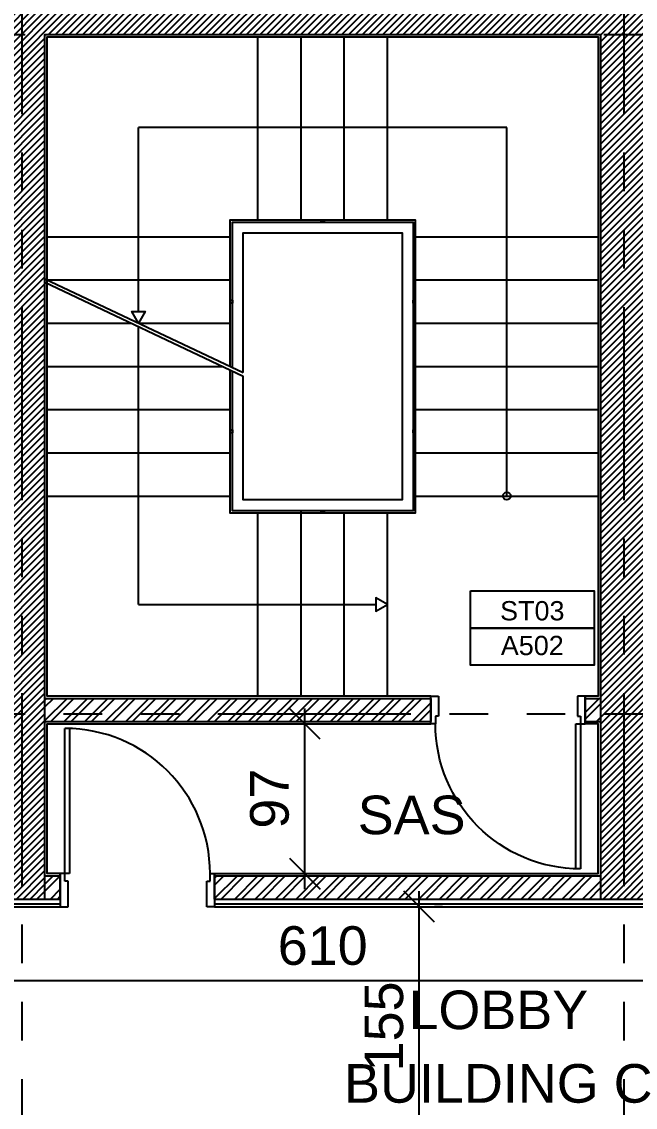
# Model space of a CAD drawing. Extents: x 83 to 143.2, y -2.6 to 70.8.
# Drawn here: x 103.38 to 107.35, y 10.3 to 17.33 of the extents above; entities that cross this region are included whole.
import ezdxf
from ezdxf.enums import TextEntityAlignment as Align

# ---------------------------------------------------------------- set-up
doc = ezdxf.new("R2010")
doc.units = 0
doc.header["$MEASUREMENT"] = 0
doc.header["$PDMODE"] = 3
doc.header["$PDSIZE"] = 0.3
doc.linetypes.add('AXIS_100$0$A-AXIS$0$PHANTOM', pattern=[2.5, 1.25, -0.25, 0.25, -0.25, 0.25, -0.25])
doc.layers.get('0').update_dxf_attribs({"linetype": 'CONTINUOUS'})
doc.layers.get('DEFPOINTS').update_dxf_attribs({"linetype": 'CONTINUOUS'})
for name, color, linetype in [('A-ANNO-STR-TAG', 7, 'CONTINUOUS'), ('a-dim', 3, 'CONTINUOUS'), ('A-DOORS', 1, 'CONTINUOUS'), ('A-FLOR-HRAL', 15, 'CONTINUOUS'), ('A-FLOR-STRS', 40, 'CONTINUOUS'), ('A-FLOR-STRS-ARO', 1, 'CONTINUOUS'), ('A-HATCH-CONC', 8, 'CONTINUOUS'), ('A-HATCH-WALL', 8, 'CONTINUOUS'), ('A-NOMENCLATURE', 3, 'CONTINUOUS'), ('A-PLASTER', 8, 'CONTINUOUS'), ('A-PORTE', 1, 'CONTINUOUS'), ('A-sect-marble', 1, 'CONTINUOUS'), ('A-WALL', 4, 'CONTINUOUS'), ('AXIS_100$0$A-AXIS-100', 10, 'AXIS_100$0$A-AXIS$0$PHANTOM'), ('S-8TH$0$A-STR 7-8TH', 2, 'CONTINUOUS')]:
    doc.layers.add(name, color=color, linetype=linetype)
doc.styles.add('A100-STEXT', font='ARIAL.TTF', dxfattribs={"height": 0.25})
doc.styles.add('BLOCK', font='ARIAL.TTF', dxfattribs={"width": 0.8, "height": 0.25})
doc.dimstyles.new('A100-DIM', dxfattribs={"dimtxt": 0.25, "dimasz": 0.2, "dimexe": 0.1, "dimexo": 0.3, "dimgap": 0.1, "dimtad": 1, "dimlfac": 100, "dimrnd": 0.5, "dimdsep": 46, "dimtxsty": 'A100-STEXT', "dimblk1": 'OBLIQUE', "dimblk2": 'OBLIQUE', "dimsah": 1, "dimcen": -0.05, "dimdle": 0.1, "dimclrd": 15, "dimclre": 15, "dimclrt": 256, "dimadec": 0, "dimazin": 0, "dimtfac": 0.28, "dimtix": 1, "dimtmove": 2, "dimatfit": 3, "dimldrblk": 'OBLIQUE', "dimfxl": 0, "dimtolj": 1, "dimarcsym": 0})
pattern_1 = [(45, (91.64942, -3e-10), (-0.06629126, 0.06629126), []), (45, (91.69362, -3e-10), (-0.06629126, 0.06629126), [])]

# ---------------------------------------------------------------- blocks, each defined once
blk = doc.blocks.new('ST_TAG')
at = {"color": 7}
for points in [[(-0.008, 0.00482), (0.008, 0.00482), (0.008, 0), (-0.008, 0)], [(-0.008, 0), (0.008, 0), (0.008, -0.00482), (-0.008, -0.00482)]]:
    blk.add_lwpolyline(points, close=True, dxfattribs=at)
at = {"color": 7, "style": 'BLOCK'}
blk.add_attdef('ST', text='', height=0.0025, dxfattribs=at).set_placement((0, 0.00225), align=Align.MIDDLE)
blk.add_attdef('DWG', text='', height=0.0025, rotation=360, dxfattribs=at).set_placement((0, -0.00225), align=Align.MIDDLE)
blk = doc.blocks.new('P100E18D')
at = {"layer": 'A-PORTE'}
for p, q in [((-0.18, -0.03), (-0.18, 0)), ((-0.18, 0), (0, 0)), ((0, 0), (0, -0.05)), ((-0.18, -0.03), (-1.12, -0.03)), ((-1.12, -0.06), (-0.18, -0.06)), ((-0.18, -0.06), (-0.18, -0.02)), ((-0.13, -0.03), (-0.18, -0.03)), ((-0.13, -0.05), (-0.13, -0.03)), ((0, -0.05), (-0.13, -0.05)), ((-0.18, -0.97), (-0.18, -1)), ((-0.13, -0.97), (-0.18, -0.97)), ((0, -0.95), (-0.13, -0.95)), ((-0.13, -0.95), (-0.13, -0.97)), ((0, -1), (0, -0.95)), ((-0.18, -1), (0, -1))]:
    blk.add_line(p, q, dxfattribs=at)
blk.add_arc((-0.18, -0.03), 0.94, 180, 270, dxfattribs=at)
blk = doc.blocks.new('P100E21.5D')
at = {"layer": 'A-PORTE'}
for p, q in [((0.03, 0.215), (0.03, 1.155)), ((0.06, 1.155), (0.06, 0.215)), ((0.03, 0.215), (0, 0.215)), ((0, 0.215), (0, 0)), ((0.06, 0.215), (0.02, 0.215)), ((0.03, 0.165), (0.03, 0.215)), ((0.97, 0.215), (1, 0.215)), ((0.97, 0.165), (0.97, 0.215)), ((1, 0.215), (1, 0)), ((0.05, 0.165), (0.03, 0.165)), ((0.05, 0), (0.05, 0.165)), ((0.95, 0), (0.95, 0.165)), ((0.95, 0.165), (0.97, 0.165)), ((0, 0), (0.05, 0)), ((1, 0), (0.95, 0))]:
    blk.add_line(p, q, dxfattribs=at)
blk.add_arc((0.03, 0.215), 0.94, 0, 90, dxfattribs=at)
blk = doc.blocks.new('_OBLIQUE')
at = {"color": 0, "linetype": 'ByBlock'}
blk.add_line((-0.5, -0.5), (0.5, 0.5), dxfattribs=at)
blk = doc.blocks.new('*D192')
at = {"layer": 'a-dim', "color": 15, "lineweight": -2}
for p, q in [((105.2116, 11.715), (105.2116, 12.885)), ((104.9278, 12.785), (105.3116, 12.785)), ((104.9278, 11.815), (105.3116, 11.815))]:
    blk.add_line(p, q, dxfattribs=at)
at = {"layer": 'DEFPOINTS', "color": 0}
for p in [(104.6278, 12.785), (105.2116, 12.785), (104.6278, 11.815)]:
    blk.add_point(p, dxfattribs=at)
at = {"layer": 'a-dim', "color": 15, "lineweight": -2, "xscale": 0.2, "yscale": 0.2, "zscale": 0.2}
for p, rotation in [((105.2116, 12.785), 90), ((105.2116, 11.815), 270)]:
    blk.add_blockref('_OBLIQUE', p, dxfattribs=dict(at, rotation=rotation))
at = {"layer": 'a-dim', "insert": (104.984, 12.3), "char_height": 0.25, "attachment_point": 5, "rotation": 90, "style": 'A100-STEXT'}
blk.add_mtext('\\A1;97', dxfattribs=at)
blk = doc.blocks.new('*D213')
at = {"layer": 'a-dim', "color": 15, "lineweight": -2}
for p, q in [((105.9529, 9.95), (105.9529, 11.7)), ((106.1028, 11.6), (106.0529, 11.6)), ((106.1028, 10.05), (106.0529, 10.05))]:
    blk.add_line(p, q, dxfattribs=at)
at = {"layer": 'DEFPOINTS', "color": 0}
for p in [(105.8028, 11.6), (105.9529, 11.6), (105.8028, 10.05)]:
    blk.add_point(p, dxfattribs=at)
at = {"layer": 'a-dim', "color": 15, "lineweight": -2, "xscale": 0.2, "yscale": 0.2, "zscale": 0.2}
for p, rotation in [((105.9529, 11.6), 90), ((105.9529, 10.05), 270)]:
    blk.add_blockref('_OBLIQUE', p, dxfattribs=dict(at, rotation=rotation))
at = {"layer": 'a-dim', "insert": (105.7253, 10.825), "char_height": 0.25, "attachment_point": 5, "rotation": 90, "style": 'A100-STEXT'}
blk.add_mtext('\\A1;155', dxfattribs=at)
blk = doc.blocks.new('*D214')
at = {"layer": 'a-dim', "color": 15, "lineweight": -2}
for p, q in [((102.2778, 11.2375), (102.2778, 11.0194)), ((108.3778, 11.2375), (108.3778, 11.0194)), ((108.4778, 11.1194), (102.1778, 11.1194))]:
    blk.add_line(p, q, dxfattribs=at)
at = {"layer": 'DEFPOINTS', "color": 0}
for p in [(102.2778, 11.5375), (108.3778, 11.5375), (102.2778, 11.1194)]:
    blk.add_point(p, dxfattribs=at)
at = {"layer": 'a-dim', "color": 15, "lineweight": -2, "xscale": 0.2, "yscale": 0.2, "zscale": 0.2}
for p, rotation in [((102.2778, 11.1194), 180.0000000027684), ((108.3778, 11.1194), 2.768345552794927e-09)]:
    blk.add_blockref('_OBLIQUE', p, dxfattribs=dict(at, rotation=rotation))
at = {"layer": 'a-dim', "insert": (105.3278, 11.3471), "char_height": 0.25, "attachment_point": 5, "rotation": 0, "style": 'A100-STEXT'}
blk.add_mtext('\\A1;610', dxfattribs=at)

msp = doc.modelspace()

# ---------------------------------------------------------------- hatches: boundary and pattern name
at = {"layer": 'A-HATCH-CONC', "ltscale": 4}
h = msp.add_hatch(dxfattribs=at)
h.set_pattern_fill('ANSI31', color=256, scale=0.25, style=0)
h.set_pattern_definition([(45, (91.649424, -3e-10), (-0.022097087, 0.022097087), [])])
h.paths.add_polyline_path([(103.52779, 17.25), (107.12779, 17.25), (107.12779, 11.65), (107.42779, 11.65), (107.42779, 19.28), (107.12779, 19.28), (107.12779, 17.55), (103.52779, 17.55), (103.52779, 19.28), (103.22779, 19.28), (103.22779, 11.65), (103.52779, 11.65)])
at = {"layer": 'A-HATCH-WALL'}
h = msp.add_hatch(dxfattribs=at)
h.set_pattern_fill('ANSI32', color=256, scale=0.25, style=0)
h.set_pattern_definition(pattern_1)
h.paths.add_polyline_path([(106.02779, 12.95), (103.52779, 12.95), (103.52779, 12.8), (106.02779, 12.8)])
h = msp.add_hatch(dxfattribs=at)
h.set_pattern_fill('ANSI32', color=256, scale=0.25, style=0)
h.set_pattern_definition(pattern_1)
h.paths.add_polyline_path([(107.12779, 12.95), (107.02779, 12.95), (107.02779, 12.8), (107.12779, 12.8)])
h = msp.add_hatch(dxfattribs=at)
h.set_pattern_fill('ANSI32', color=256, scale=0.25, style=0)
h.set_pattern_definition(pattern_1)
h.paths.add_polyline_path([(103.62779, 11.8), (103.52779, 11.8), (103.52779, 11.65), (103.62779, 11.65)])
h = msp.add_hatch(dxfattribs=at)
h.set_pattern_fill('ANSI32', color=256, scale=0.25, style=0)
h.set_pattern_definition(pattern_1)
h.paths.add_polyline_path([(107.12779, 11.8), (104.62779, 11.8), (104.62779, 11.65), (107.12779, 11.65)])

# ---------------------------------------------------------------- linework, layer by layer
at = {"layer": 'A-FLOR-HRAL'}
for p, q in [((103.52779, 15.66709), (104.81279, 15.05983)), ((103.52779, 15.64496), (104.81279, 15.0377))]:
    msp.add_line(p, q, dxfattribs=at)
for points in [[(104.72779, 15.1), (104.72779, 16.05), (105.92779, 16.05), (105.92779, 14.15), (104.72779, 14.15), (104.72779, 15.07787)], [(104.74279, 15.09291), (104.74279, 16.035), (105.91279, 16.035), (105.91279, 14.165), (104.74279, 14.165), (104.74279, 15.07078)], [(104.81279, 15.05983), (104.81279, 15.965), (105.84279, 15.965), (105.84279, 14.235), (104.81279, 14.235), (104.81279, 15.0377)]]:
    msp.add_lwpolyline(points, dxfattribs=at)
for points in [[(105.33779, 16.035), (105.31779, 16.035), (105.31779, 16.05), (105.33779, 16.05)], [(104.72779, 15.51), (104.72779, 15.53), (104.74279, 15.53), (104.74279, 15.51)], [(105.91279, 15.51), (105.91279, 15.53), (105.92779, 15.53), (105.92779, 15.51)], [(104.72779, 14.67), (104.72779, 14.69), (104.74279, 14.69), (104.74279, 14.67)], [(105.91279, 14.67), (105.91279, 14.69), (105.92779, 14.69), (105.92779, 14.67)], [(105.33779, 14.15), (105.31779, 14.15), (105.31779, 14.165), (105.33779, 14.165)]]:
    msp.add_lwpolyline(points, close=True, dxfattribs=at)
at = {"layer": 'A-FLOR-STRS'}
for p, q in [((104.90779, 16.05), (104.90779, 17.235)), ((105.18779, 16.05), (105.18779, 17.235)), ((105.46779, 16.05), (105.46779, 17.235)), ((105.74779, 16.05), (105.74779, 17.235)), ((103.54279, 15.94), (104.72779, 15.94)), ((105.92779, 15.94), (107.11279, 15.94)), ((103.54279, 15.66), (104.72779, 15.66)), ((105.92779, 15.66), (107.11279, 15.66)), ((103.54279, 15.38), (104.08846, 15.38)), ((104.13529, 15.38), (104.72779, 15.38)), ((105.92779, 15.38), (107.11279, 15.38)), ((103.54279, 15.1), (104.68096, 15.1)), ((105.92779, 15.1), (107.11279, 15.1)), ((103.54279, 14.82), (104.72779, 14.82)), ((105.92779, 14.82), (107.11279, 14.82)), ((103.54279, 14.54), (104.72779, 14.54)), ((105.92779, 14.54), (107.11279, 14.54)), ((103.54279, 14.26), (104.72779, 14.26)), ((105.92779, 14.26), (107.11279, 14.26)), ((104.90779, 12.965), (104.90779, 14.15)), ((105.18779, 12.965), (105.18779, 14.16)), ((105.46779, 12.965), (105.46779, 14.15)), ((105.74779, 12.965), (105.74779, 14.15))]:
    msp.add_line(p, q, dxfattribs=at)
at = {"layer": 'A-FLOR-STRS-ARO'}
for p, q in [((106.52029, 16.6475), (104.13529, 16.6475)), ((104.13529, 15.455), (104.13529, 16.6475)), ((106.52029, 14.26), (106.52029, 16.6475)), ((104.13529, 13.5575), (104.13529, 15.35787)), ((104.13529, 13.5575), (105.67279, 13.5575))]:
    msp.add_line(p, q, dxfattribs=at)
for points in [[(104.13529, 15.38), (104.09199, 15.455), (104.17859, 15.455)], [(105.74779, 13.5575), (105.67279, 13.6008), (105.67279, 13.5142)]]:
    msp.add_lwpolyline(points, close=True, dxfattribs=at)
msp.add_circle((106.52029, 14.26), 0.025, dxfattribs=at)
at = {"layer": 'A-PLASTER'}
for points in [[(106.02779, 12.95), (106.02779, 12.965), (103.54279, 12.965), (103.54279, 17.235), (107.11279, 17.235), (107.11279, 12.965), (107.02779, 12.965), (107.02779, 12.95)], [(103.62779, 11.8), (103.62779, 11.815), (103.54279, 11.815), (103.54279, 12.785), (106.02779, 12.785), (106.02779, 12.8)], [(104.62779, 11.8), (104.62779, 11.815), (107.11279, 11.815), (107.11279, 12.785), (107.02779, 12.785), (107.02779, 12.8)]]:
    msp.add_lwpolyline(points, dxfattribs=at)
at = {"layer": 'A-sect-marble'}
for points in [[(103.22779, 11.8), (103.17779, 11.8), (103.17779, 11.6), (103.62779, 11.6)], [(103.22779, 11.78), (103.19779, 11.78), (103.19779, 11.62), (103.62779, 11.62)], [(104.62779, 11.6), (107.47779, 11.6), (107.47779, 11.8), (107.42779, 11.8)], [(104.62779, 11.62), (107.45779, 11.62), (107.45779, 11.78), (107.42779, 11.78)]]:
    msp.add_lwpolyline(points, dxfattribs=at)
at = {"layer": 'A-WALL'}
for p, q in [((103.52779, 12.95), (106.02779, 12.95)), ((106.02779, 12.95), (106.02779, 12.8)), ((107.02779, 12.95), (107.12779, 12.95)), ((107.02779, 12.95), (107.02779, 12.8)), ((103.52779, 12.8), (106.02779, 12.8)), ((103.52779, 12.8), (106.02779, 12.8)), ((107.02779, 12.8), (107.12779, 12.8)), ((103.52779, 11.8), (103.62779, 11.8)), ((103.62779, 11.65), (103.62779, 11.8)), ((104.62779, 11.65), (104.62779, 11.8)), ((104.62779, 11.8), (107.12779, 11.8)), ((103.52779, 11.65), (103.62779, 11.65)), ((104.62779, 11.65), (107.12779, 11.65)), ((104.62779, 11.65), (107.12779, 11.65))]:
    msp.add_line(p, q, dxfattribs=at)
at = {"layer": 'AXIS_100$0$A-AXIS-100'}
for p, q in [((103.37779, 32.98435), (103.37779, -1.8346)), ((107.27779, 32.98435), (107.27779, -1.8346)), ((89.64942, 17.25), (115.97779, 17.25)), ((89.64942, 12.85), (136.85877, 12.85))]:
    msp.add_line(p, q, dxfattribs=at)
at = {"layer": 'S-8TH$0$A-STR 7-8TH'}
msp.add_lwpolyline([(103.22779, 19.28), (103.22779, 11.65), (103.52779, 11.65), (103.52779, 17.25), (107.12779, 17.25), (107.12779, 11.65), (107.42779, 11.65), (107.42779, 19.28), (107.12779, 19.28), (107.12779, 17.55), (103.52779, 17.55), (103.52779, 19.28)], close=True, dxfattribs=at)

# ---------------------------------------------------------------- block references
at = {"layer": 'A-ANNO-STR-TAG', "xscale": 50, "yscale": 50, "zscale": 50}
msp.add_blockref('ST_TAG', (106.68544, 13.40486), dxfattribs=at).add_auto_attribs({'ST': 'ST03', 'DWG': 'A502'})
at = {"layer": 'A-DOORS', "xscale": -1, "rotation": 270}
msp.add_blockref('P100E18D', (107.02779, 12.965), dxfattribs=at)
at = {"layer": 'A-DOORS'}
msp.add_blockref('P100E21.5D', (103.62779, 11.6), dxfattribs=at)

# ---------------------------------------------------------------- texts
at = {"layer": 'A-NOMENCLATURE', "style": 'A100-STEXT'}
for s, p in [('SAS', (105.90386, 12.19496)), ('LOBBY', (106.46548, 10.93235)), ('BUILDING C', (106.46548, 10.45605))]:
    msp.add_text(s, height=0.25, dxfattribs=at).set_placement(p, align=Align.MIDDLE)

# ---------------------------------------------------------------- dimensions: what is measured, and where the dimension line sits
at = {"layer": 'a-dim'}
for p1, p2, distance, picture, middle in [((104.62779, 11.815), (104.62779, 12.785), -0.58385, '*D192', (104.98399, 12.3)), ((105.80279, 10.05), (105.80279, 11.6), -0.15015, '*D213', (105.7253, 10.825)), ((108.37779, 11.5375), (102.27779, 11.5375), 0.41808, '*D214', (105.32779, 11.34706))]:
    dim = msp.add_aligned_dim(p1=p1, p2=p2, distance=distance, dimstyle='A100-DIM', dxfattribs=at)
    dim.commit()
    dim.dimension.update_dxf_attribs({"geometry": picture, "text_midpoint": middle})

doc.saveas('drawing.dxf')
